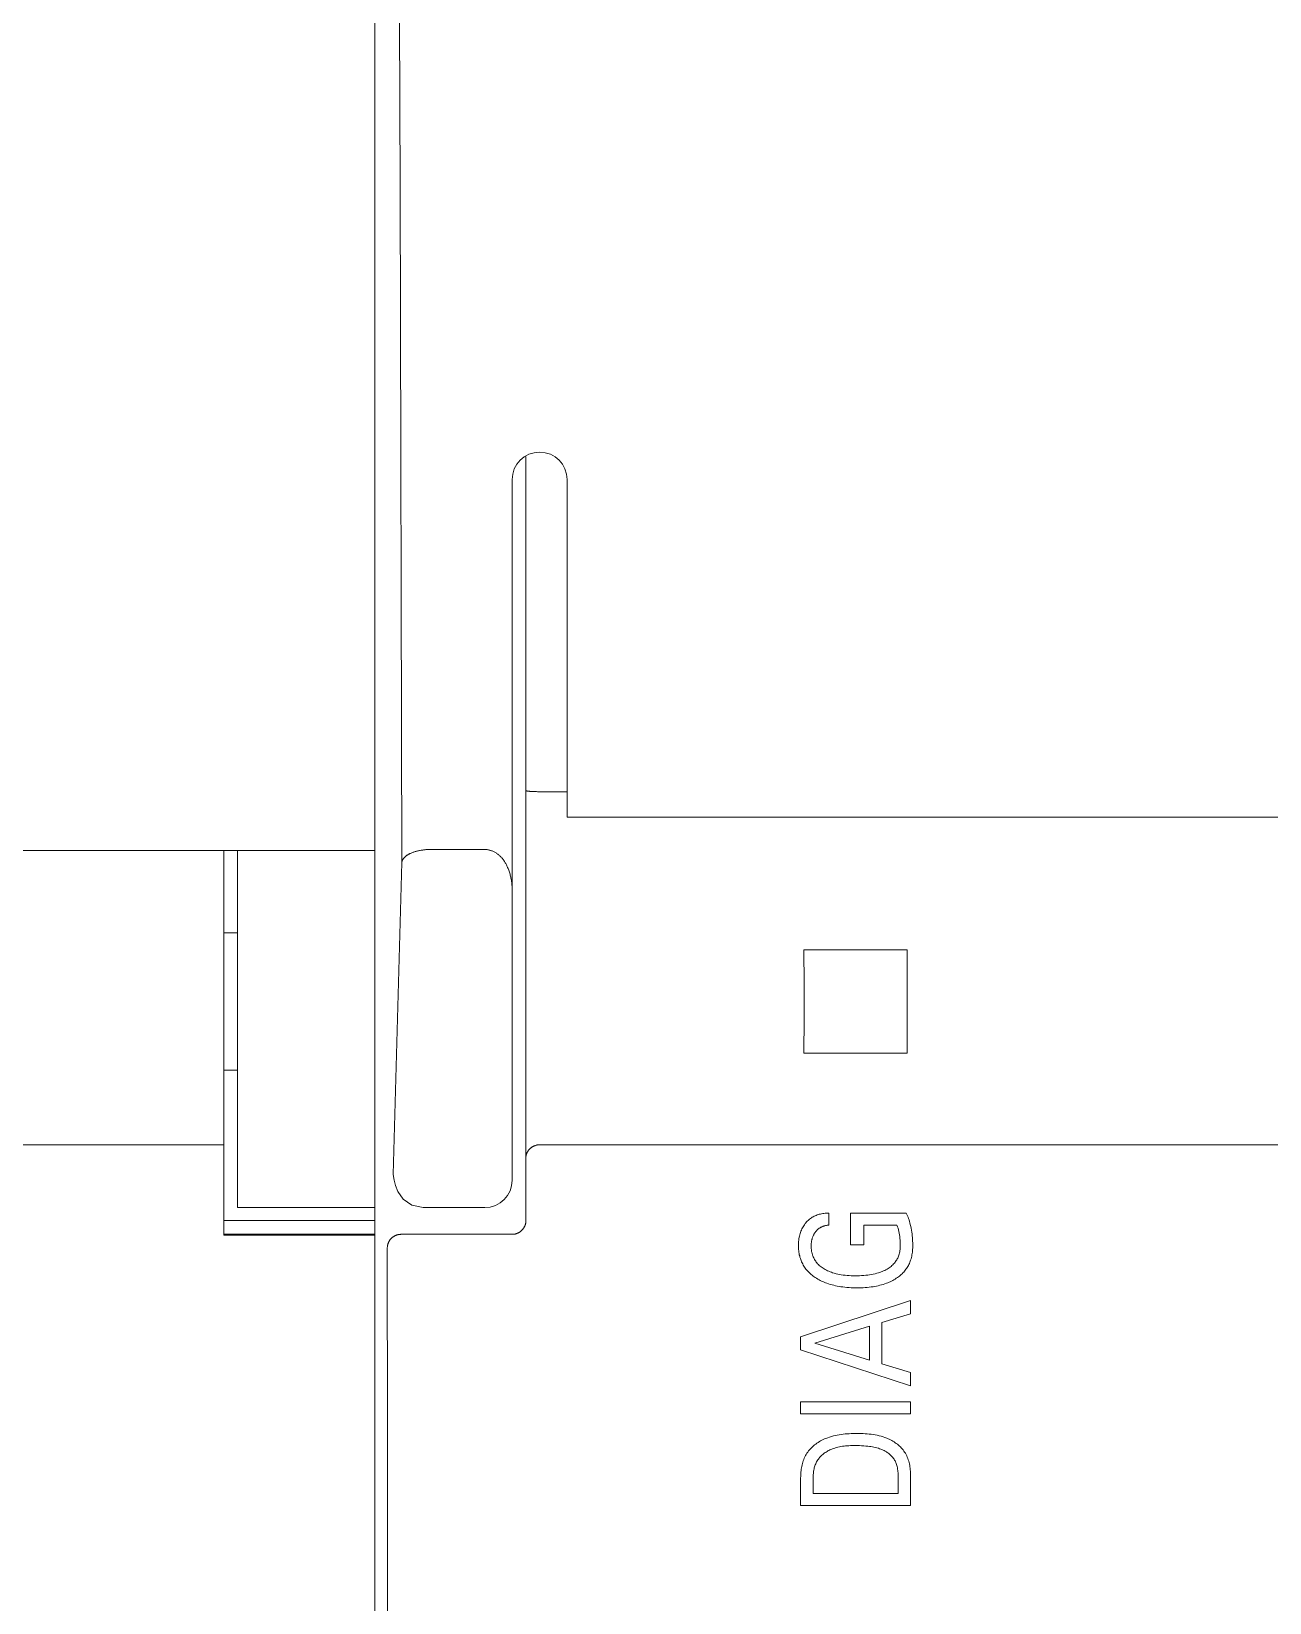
# Model space of a CAD drawing. Header units: millimetres. Extents: x -135 to 420, y 0 to 297.
# Drawn here: x 217.4 to 235.42, y 153.52 to 176.4 of the extents above; entities that cross this region are included whole.
import ezdxf

# ---------------------------------------------------------------- set-up
doc = ezdxf.new("R2010")
doc.units = ezdxf.units.MM
doc.layers.add('eProC - L2', color=41, linetype='Continuous', lineweight=20)

msp = doc.modelspace()

# ---------------------------------------------------------------- linework, layer by layer
at = {"layer": 'eProC - L2', "linetype": 'Continuous'}
for p, q in [((222.396, 99.674), (222.396, 198.874)), ((224.596, 159.089), (224.596, 170.211)), ((224.396, 159.674), (224.396, 169.874)), ((225.196, 164.959), (225.196, 169.874)), ((224.609, 165.341), (224.608, 165.341)), ((224.608, 165.341), (224.608, 165.341)), ((224.61, 165.341), (224.609, 165.341)), ((224.609, 165.341), (224.609, 165.341)), ((224.611, 165.341), (224.61, 165.341)), ((224.611, 165.341), (224.611, 165.341)), ((224.645, 165.336), (224.631, 165.338)), ((224.751, 165.331), (224.72, 165.331)), ((225.196, 165.33), (224.796, 165.33)), ((225.196, 164.959), (289.596, 164.959)), ((223.188, 164.488), (223.996, 164.488)), ((222.662, 159.758), (222.788, 164.299)), ((230.148, 163.026), (228.645, 163.026)), ((230.148, 161.522), (228.645, 161.522)), ((222.397, 137.452), (222.397, 161.096)), ((289.996, 160.19), (224.796, 160.19)), ((222.662, 159.758), (222.677, 159.675)), ((222.677, 159.675), (222.696, 159.597)), ((222.696, 159.597), (222.732, 159.507)), ((222.732, 159.507), (222.808, 159.399)), ((222.808, 159.399), (222.935, 159.31)), ((222.935, 159.31), (223.102, 159.274)), ((223.102, 159.274), (223.996, 159.274)), ((229.005, 159.194), (229.005, 159.019)), ((229.324, 158.732), (229.324, 159.194)), ((229.324, 159.194), (230.134, 159.194)), ((229.515, 159.019), (229.515, 158.732)), ((229.999, 159.019), (229.515, 159.019)), ((224.396, 158.886), (222.778, 158.886)), ((229.515, 158.732), (229.324, 158.732)), ((228.596, 157.395), (230.196, 157.92)), ((230.196, 157.92), (230.196, 157.73)), ((230.196, 157.73), (229.779, 157.601)), ((228.596, 157.203), (228.596, 157.395)), ((229.598, 157.546), (228.803, 157.3)), ((229.598, 157.055), (229.598, 157.546)), ((229.779, 157.601), (229.779, 156.999)), ((230.196, 156.678), (228.596, 157.203)), ((228.803, 157.3), (229.598, 157.055)), ((229.779, 156.999), (230.196, 156.872)), ((230.196, 156.872), (230.196, 156.678)), ((228.596, 156.274), (228.596, 156.449)), ((228.596, 156.449), (230.196, 156.449)), ((230.196, 156.274), (228.596, 156.274)), ((230.196, 156.449), (230.196, 156.274)), ((228.596, 154.936), (228.596, 155.341)), ((228.778, 155.341), (228.778, 155.111)), ((230.015, 155.111), (230.015, 155.377)), ((230.196, 155.376), (230.196, 154.936)), ((228.778, 155.111), (230.015, 155.111)), ((230.196, 154.936), (228.596, 154.936))]:
    msp.add_line(p, q, dxfattribs=at)
at = {"layer": 'eProC - L2', "linetype": 'Continuous', "lineweight": 13}
for p, q in [((222.396, 198.731), (222.396, 164.476)), ((220.396, 164.476), (114.396, 164.476)), ((220.196, 164.476), (220.196, 160.19)), ((220.396, 164.476), (220.396, 159.274)), ((222.396, 164.476), (220.396, 164.476)), ((222.396, 164.476), (222.396, 159.274)), ((220.396, 163.274), (220.196, 163.274)), ((220.196, 161.274), (220.396, 161.274)), ((167.596, 160.19), (220.196, 160.19)), ((220.196, 160.19), (220.196, 158.873)), ((220.396, 159.274), (222.396, 159.274)), ((222.396, 159.086), (222.396, 159.274)), ((220.196, 159.086), (222.396, 159.086)), ((222.396, 158.886), (222.396, 159.086)), ((220.196, 158.873), (222.396, 158.873)), ((222.396, 158.873), (222.396, 158.886)), ((222.396, 139.675), (222.396, 158.873))]:
    msp.add_line(p, q, dxfattribs=at)
at = {"layer": 'eProC - L2', "linetype": 'Continuous'}
for points in [[(222.679, 193.75), (222.727, 183.95), (222.764, 174.131), (222.788, 164.299)], [(224.608, 165.341), (224.607, 165.341), (224.607, 165.341), (224.607, 165.341), (224.606, 165.341), (224.606, 165.341), (224.606, 165.341), (224.606, 165.341), (224.605, 165.342), (224.605, 165.342), (224.605, 165.342), (224.605, 165.342), (224.604, 165.342), (224.604, 165.342), (224.604, 165.342), (224.604, 165.342), (224.603, 165.342), (224.603, 165.342), (224.603, 165.342), (224.603, 165.342), (224.603, 165.342), (224.602, 165.342), (224.602, 165.342), (224.602, 165.342), (224.602, 165.342), (224.601, 165.342), (224.601, 165.343), (224.601, 165.343), (224.601, 165.343), (224.601, 165.343), (224.6, 165.343), (224.6, 165.343), (224.6, 165.343), (224.6, 165.343), (224.6, 165.343), (224.599, 165.343), (224.599, 165.343), (224.599, 165.344), (224.599, 165.344), (224.599, 165.344), (224.599, 165.344), (224.598, 165.344), (224.598, 165.344), (224.598, 165.344), (224.598, 165.344), (224.598, 165.344), (224.598, 165.345), (224.597, 165.345), (224.597, 165.345), (224.597, 165.345), (224.597, 165.345), (224.597, 165.345), (224.597, 165.345), (224.597, 165.346), (224.597, 165.346), (224.597, 165.346), (224.597, 165.346), (224.597, 165.346), (224.597, 165.346), (224.596, 165.347), (224.596, 165.347), (224.596, 165.347), (224.596, 165.347), (224.596, 165.347), (224.596, 165.348)], [(224.631, 165.338), (224.626, 165.339), (224.621, 165.34), (224.616, 165.34), (224.611, 165.341)], [(224.72, 165.331), (224.706, 165.332), (224.699, 165.332), (224.691, 165.332), (224.684, 165.333), (224.677, 165.333), (224.669, 165.334), (224.662, 165.334), (224.655, 165.335), (224.65, 165.336), (224.645, 165.336)], [(224.796, 165.33), (224.781, 165.33), (224.766, 165.33), (224.751, 165.331)], [(222.788, 164.299), (222.789, 164.304), (222.79, 164.308), (222.791, 164.313), (222.792, 164.318), (222.794, 164.322), (222.796, 164.327), (222.798, 164.331), (222.8, 164.336), (222.802, 164.34), (222.804, 164.344), (222.807, 164.348), (222.81, 164.353), (222.813, 164.357), (222.816, 164.361), (222.819, 164.364), (222.822, 164.368), (222.827, 164.373), (222.832, 164.378), (222.837, 164.383), (222.842, 164.388), (222.847, 164.392), (222.853, 164.396), (222.858, 164.4), (222.864, 164.404), (222.87, 164.408), (222.876, 164.412), (222.882, 164.415), (222.888, 164.418), (222.894, 164.422), (222.9, 164.425), (222.906, 164.428), (222.916, 164.432), (222.925, 164.436), (222.935, 164.44), (222.944, 164.444), (222.954, 164.448), (222.964, 164.451), (222.974, 164.454), (222.984, 164.457), (222.994, 164.46), (223.004, 164.463), (223.014, 164.465), (223.024, 164.468), (223.034, 164.47), (223.046, 164.473), (223.057, 164.475), (223.069, 164.477), (223.081, 164.479), (223.093, 164.481), (223.104, 164.483), (223.116, 164.484), (223.128, 164.485), (223.14, 164.486), (223.152, 164.487), (223.164, 164.488), (223.176, 164.488), (223.188, 164.488)], [(223.996, 164.488), (224.006, 164.488), (224.015, 164.487), (224.024, 164.487), (224.033, 164.486), (224.042, 164.484), (224.051, 164.483), (224.061, 164.481), (224.07, 164.478), (224.079, 164.476), (224.087, 164.473), (224.096, 164.47), (224.105, 164.467), (224.113, 164.463), (224.122, 164.46), (224.132, 164.455), (224.142, 164.45), (224.151, 164.444), (224.161, 164.438), (224.17, 164.432), (224.179, 164.426), (224.188, 164.419), (224.197, 164.412), (224.205, 164.405), (224.213, 164.398), (224.221, 164.39), (224.229, 164.382), (224.237, 164.374), (224.245, 164.365), (224.253, 164.356), (224.261, 164.346), (224.268, 164.336), (224.275, 164.326), (224.282, 164.316), (224.289, 164.306), (224.295, 164.295), (224.302, 164.285), (224.308, 164.274), (224.313, 164.263), (224.319, 164.252), (224.324, 164.241), (224.33, 164.228), (224.336, 164.214), (224.342, 164.2), (224.347, 164.186), (224.352, 164.172), (224.356, 164.158), (224.361, 164.144), (224.365, 164.13), (224.369, 164.116), (224.372, 164.101), (224.375, 164.087), (224.378, 164.072), (224.382, 164.055), (224.385, 164.037), (224.387, 164.02), (224.389, 164.002), (224.391, 163.984), (224.393, 163.967), (224.394, 163.949), (224.395, 163.931), (224.396, 163.914), (224.396, 163.896), (224.396, 163.878)], [(228.645, 161.522), (228.646, 162.021), (228.646, 162.527), (228.645, 163.026)], [(230.148, 161.522), (230.147, 162.021), (230.147, 162.527), (230.148, 163.026)], [(224.596, 160.005), (224.596, 160.009), (224.597, 160.014), (224.597, 160.018), (224.597, 160.022), (224.598, 160.026), (224.599, 160.03), (224.599, 160.034), (224.6, 160.038), (224.601, 160.043), (224.602, 160.047), (224.603, 160.051), (224.605, 160.055), (224.606, 160.059), (224.608, 160.063), (224.609, 160.067), (224.611, 160.071), (224.613, 160.076), (224.615, 160.08), (224.617, 160.084), (224.62, 160.088), (224.622, 160.092), (224.625, 160.096), (224.627, 160.1), (224.63, 160.104), (224.633, 160.108), (224.636, 160.111), (224.639, 160.115), (224.642, 160.119), (224.645, 160.123), (224.649, 160.126), (224.652, 160.13), (224.656, 160.134), (224.66, 160.137), (224.664, 160.14), (224.667, 160.144), (224.671, 160.147), (224.676, 160.15), (224.68, 160.153), (224.684, 160.156), (224.688, 160.158), (224.692, 160.161), (224.697, 160.164), (224.701, 160.166), (224.706, 160.168), (224.71, 160.171), (224.715, 160.173), (224.719, 160.175), (224.724, 160.176), (224.729, 160.178), (224.733, 160.18), (224.738, 160.181), (224.743, 160.183), (224.748, 160.184), (224.752, 160.185), (224.757, 160.186), (224.762, 160.187), (224.767, 160.188), (224.772, 160.189), (224.777, 160.189), (224.782, 160.19), (224.787, 160.19), (224.791, 160.19), (224.796, 160.19)], [(224.596, 159.089), (224.596, 159.084), (224.596, 159.079), (224.596, 159.074), (224.595, 159.069), (224.595, 159.064), (224.594, 159.059), (224.593, 159.054), (224.593, 159.05), (224.592, 159.045), (224.59, 159.04), (224.589, 159.035), (224.588, 159.03), (224.586, 159.026), (224.585, 159.021), (224.583, 159.016), (224.581, 159.012), (224.58, 159.007), (224.578, 159.003), (224.575, 158.998), (224.573, 158.994), (224.571, 158.99), (224.569, 158.985), (224.566, 158.981), (224.563, 158.977), (224.561, 158.973), (224.558, 158.969), (224.555, 158.965), (224.552, 158.961), (224.549, 158.957), (224.546, 158.954), (224.542, 158.95), (224.539, 158.947), (224.536, 158.943), (224.532, 158.94), (224.529, 158.936), (224.525, 158.933), (224.521, 158.93), (224.517, 158.927), (224.513, 158.924), (224.51, 158.921), (224.506, 158.919), (224.501, 158.916), (224.497, 158.914), (224.493, 158.911), (224.489, 158.909), (224.485, 158.907), (224.48, 158.904), (224.476, 158.902), (224.471, 158.901), (224.467, 158.899), (224.462, 158.897), (224.458, 158.896), (224.453, 158.894), (224.449, 158.893), (224.444, 158.892), (224.439, 158.89), (224.434, 158.889), (224.43, 158.889), (224.425, 158.888), (224.42, 158.887), (224.415, 158.887), (224.411, 158.886), (224.406, 158.886), (224.401, 158.886), (224.396, 158.886)], [(229.005, 159.194), (228.987, 159.194), (228.97, 159.193), (228.952, 159.192), (228.935, 159.19), (228.918, 159.188), (228.9, 159.185), (228.883, 159.181), (228.866, 159.177), (228.851, 159.173), (228.836, 159.168), (228.822, 159.162), (228.807, 159.156), (228.793, 159.149), (228.779, 159.142), (228.765, 159.134), (228.752, 159.126), (228.739, 159.117), (228.727, 159.107), (228.715, 159.097), (228.704, 159.087), (228.693, 159.076), (228.682, 159.065), (228.672, 159.053), (228.662, 159.041), (228.652, 159.026), (228.642, 159.011), (228.632, 158.996), (228.623, 158.98), (228.615, 158.965), (228.608, 158.948), (228.601, 158.931), (228.595, 158.914), (228.589, 158.896), (228.584, 158.878), (228.579, 158.86), (228.575, 158.842), (228.572, 158.822), (228.569, 158.801), (228.567, 158.781), (228.566, 158.761), (228.565, 158.741), (228.565, 158.72), (228.565, 158.702), (228.566, 158.683), (228.567, 158.664), (228.569, 158.645), (228.571, 158.626), (228.574, 158.608), (228.577, 158.589), (228.582, 158.571), (228.586, 158.553), (228.592, 158.535), (228.598, 158.518), (228.604, 158.502), (228.611, 158.485), (228.618, 158.47), (228.626, 158.454), (228.634, 158.438), (228.643, 158.423), (228.653, 158.409), (228.663, 158.394), (228.673, 158.38), (228.685, 158.366), (228.697, 158.352), (228.71, 158.339), (228.723, 158.326), (228.737, 158.313), (228.75, 158.301), (228.765, 158.289), (228.779, 158.278), (228.794, 158.267), (228.81, 158.257), (228.827, 158.246), (228.845, 158.235), (228.864, 158.224), (228.882, 158.215), (228.901, 158.205), (228.92, 158.197), (228.939, 158.188), (228.959, 158.181), (228.978, 158.173), (229.003, 158.165), (229.028, 158.157), (229.053, 158.15), (229.079, 158.143), (229.104, 158.137), (229.13, 158.132), (229.156, 158.127), (229.182, 158.123), (229.212, 158.119), (229.241, 158.115), (229.271, 158.112), (229.301, 158.11), (229.331, 158.108), (229.361, 158.107), (229.391, 158.107), (229.421, 158.106)], [(228.77, 158.583), (228.767, 158.592), (228.765, 158.601), (228.762, 158.61), (228.76, 158.619), (228.758, 158.628), (228.756, 158.637), (228.755, 158.646), (228.754, 158.656), (228.752, 158.665), (228.751, 158.674), (228.751, 158.683), (228.75, 158.693), (228.75, 158.702), (228.75, 158.711), (228.749, 158.72), (228.75, 158.729), (228.75, 158.738), (228.75, 158.747), (228.751, 158.756), (228.752, 158.765), (228.753, 158.774), (228.754, 158.783), (228.756, 158.792), (228.758, 158.8), (228.759, 158.808), (228.762, 158.816), (228.764, 158.824), (228.766, 158.832), (228.769, 158.84), (228.772, 158.848), (228.775, 158.856), (228.778, 158.864), (228.782, 158.871), (228.786, 158.878), (228.79, 158.886), (228.794, 158.893), (228.798, 158.9), (228.803, 158.907), (228.807, 158.914), (228.812, 158.92), (228.817, 158.926), (228.821, 158.932), (228.826, 158.938), (228.832, 158.943), (228.837, 158.949), (228.842, 158.954), (228.848, 158.959), (228.854, 158.964), (228.86, 158.969), (228.866, 158.973), (228.872, 158.977), (228.878, 158.981), (228.885, 158.985), (228.891, 158.989), (228.898, 158.992), (228.905, 158.995), (228.912, 158.998), (228.919, 159.001), (228.926, 159.004), (228.933, 159.006), (228.941, 159.009), (228.949, 159.011), (228.957, 159.013), (228.965, 159.014), (228.973, 159.016), (228.981, 159.017), (228.989, 159.018), (228.997, 159.018), (229.005, 159.019)], [(229.999, 159.019), (230.007, 158.996), (230.014, 158.973), (230.02, 158.95), (230.026, 158.927), (230.031, 158.902), (230.035, 158.877), (230.038, 158.852), (230.041, 158.827), (230.044, 158.801), (230.046, 158.774), (230.047, 158.747), (230.047, 158.72), (230.046, 158.703), (230.045, 158.685), (230.044, 158.667), (230.041, 158.65), (230.039, 158.632), (230.035, 158.615), (230.031, 158.598), (230.025, 158.581), (230.021, 158.567), (230.015, 158.553), (230.009, 158.54), (230.002, 158.527), (229.995, 158.514), (229.988, 158.502), (229.979, 158.49), (229.971, 158.478), (229.962, 158.467), (229.95, 158.454), (229.938, 158.442), (229.925, 158.43), (229.912, 158.419), (229.898, 158.408), (229.884, 158.398), (229.87, 158.388), (229.855, 158.379), (229.838, 158.37), (229.82, 158.361), (229.803, 158.352), (229.785, 158.345), (229.767, 158.338), (229.748, 158.331), (229.729, 158.325), (229.704, 158.318), (229.679, 158.311), (229.653, 158.305), (229.627, 158.3), (229.601, 158.296), (229.575, 158.292), (229.544, 158.289), (229.514, 158.286), (229.483, 158.284), (229.453, 158.282), (229.422, 158.282), (229.391, 158.281), (229.361, 158.282), (229.332, 158.283), (229.302, 158.284), (229.272, 158.286), (229.242, 158.289), (229.213, 158.293), (229.187, 158.297), (229.162, 158.301), (229.136, 158.306), (229.111, 158.312), (229.086, 158.319), (229.061, 158.327), (229.043, 158.333), (229.024, 158.34), (229.006, 158.347), (228.988, 158.355), (228.971, 158.364), (228.954, 158.373), (228.937, 158.383), (228.922, 158.392), (228.908, 158.402), (228.894, 158.412), (228.881, 158.423), (228.868, 158.434), (228.856, 158.446), (228.844, 158.458), (228.833, 158.471), (228.824, 158.482), (228.815, 158.494), (228.807, 158.506), (228.8, 158.518), (228.793, 158.531), (228.786, 158.544), (228.78, 158.557), (228.775, 158.57), (228.77, 158.583)], [(229.421, 158.106), (229.45, 158.107), (229.479, 158.107), (229.508, 158.108), (229.536, 158.11), (229.565, 158.112), (229.594, 158.115), (229.623, 158.119), (229.652, 158.123), (229.676, 158.127), (229.701, 158.132), (229.726, 158.137), (229.75, 158.143), (229.775, 158.149), (229.799, 158.157), (229.823, 158.164), (229.847, 158.173), (229.865, 158.18), (229.884, 158.188), (229.902, 158.196), (229.92, 158.205), (229.938, 158.214), (229.955, 158.224), (229.972, 158.234), (229.989, 158.245), (230.006, 158.256), (230.02, 158.266), (230.034, 158.277), (230.047, 158.288), (230.06, 158.299), (230.072, 158.311), (230.085, 158.323), (230.097, 158.336), (230.108, 158.349), (230.119, 158.362), (230.129, 158.376), (230.139, 158.39), (230.148, 158.404), (230.157, 158.418), (230.165, 158.433), (230.173, 158.448), (230.18, 158.463), (230.187, 158.479), (230.193, 158.495), (230.198, 158.51), (230.203, 158.527), (230.209, 158.546), (230.213, 158.566), (230.217, 158.586), (230.22, 158.606), (230.223, 158.626), (230.225, 158.647), (230.227, 158.667), (230.228, 158.687), (230.228, 158.708), (230.228, 158.734), (230.228, 158.76), (230.227, 158.787), (230.225, 158.813), (230.223, 158.839), (230.221, 158.865), (230.218, 158.892), (230.214, 158.919), (230.21, 158.946), (230.205, 158.973), (230.199, 159), (230.193, 159.027), (230.186, 159.054), (230.18, 159.074), (230.174, 159.095), (230.167, 159.115), (230.16, 159.135), (230.152, 159.155), (230.143, 159.175), (230.134, 159.194)], [(222.778, 158.886), (222.773, 158.886), (222.768, 158.885), (222.763, 158.885), (222.758, 158.885), (222.753, 158.884), (222.748, 158.883), (222.743, 158.883), (222.738, 158.882), (222.733, 158.88), (222.728, 158.879), (222.723, 158.878), (222.719, 158.877), (222.714, 158.875), (222.709, 158.873), (222.705, 158.872), (222.7, 158.87), (222.695, 158.868), (222.691, 158.866), (222.687, 158.864), (222.682, 158.861), (222.678, 158.859), (222.674, 158.856), (222.67, 158.854), (222.666, 158.851), (222.662, 158.848), (222.658, 158.845), (222.654, 158.842), (222.65, 158.839), (222.646, 158.836), (222.643, 158.833), (222.639, 158.83), (222.636, 158.826), (222.632, 158.823), (222.629, 158.819), (222.626, 158.815), (222.623, 158.812), (222.62, 158.808), (222.617, 158.804), (222.614, 158.8), (222.611, 158.796), (222.608, 158.791), (222.606, 158.787), (222.603, 158.783), (222.601, 158.779), (222.599, 158.774), (222.597, 158.77), (222.595, 158.765), (222.593, 158.761), (222.591, 158.756), (222.589, 158.751), (222.588, 158.747), (222.586, 158.742), (222.585, 158.738), (222.584, 158.733), (222.583, 158.729), (222.582, 158.724), (222.581, 158.719), (222.58, 158.715), (222.579, 158.71), (222.579, 158.705), (222.579, 158.701), (222.578, 158.696), (222.578, 158.691), (222.578, 158.687)], [(222.578, 158.687), (222.58, 155.997), (222.581, 153.308), (222.582, 150.619), (222.582, 147.929), (222.581, 145.24), (222.58, 142.551), (222.578, 139.861)], [(230.196, 155.376), (230.196, 155.396), (230.195, 155.417), (230.194, 155.438), (230.192, 155.459), (230.19, 155.48), (230.187, 155.501), (230.184, 155.521), (230.179, 155.542), (230.175, 155.562), (230.169, 155.583), (230.163, 155.602), (230.156, 155.622), (230.148, 155.641), (230.14, 155.66), (230.131, 155.679), (230.121, 155.697), (230.11, 155.714), (230.099, 155.73), (230.087, 155.746), (230.075, 155.761), (230.062, 155.775), (230.049, 155.79), (230.034, 155.803), (230.02, 155.816), (230.004, 155.829), (229.989, 155.841), (229.973, 155.852), (229.956, 155.863), (229.939, 155.873), (229.922, 155.883), (229.905, 155.893), (229.887, 155.902), (229.869, 155.91), (229.851, 155.918), (229.824, 155.928), (229.796, 155.938), (229.768, 155.946), (229.74, 155.954), (229.712, 155.96), (229.683, 155.966), (229.654, 155.971), (229.625, 155.975), (229.596, 155.978), (229.567, 155.98), (229.537, 155.982), (229.508, 155.984), (229.479, 155.985), (229.449, 155.985), (229.42, 155.985), (229.39, 155.985), (229.361, 155.985), (229.332, 155.984), (229.303, 155.983), (229.273, 155.981), (229.244, 155.979), (229.215, 155.976), (229.186, 155.972), (229.158, 155.968), (229.129, 155.963), (229.101, 155.957), (229.073, 155.95), (229.045, 155.943), (229.017, 155.934), (228.99, 155.924), (228.962, 155.914), (228.943, 155.906), (228.924, 155.897), (228.905, 155.887), (228.887, 155.878), (228.869, 155.867), (228.851, 155.856), (228.834, 155.844), (228.816, 155.832), (228.8, 155.82), (228.784, 155.806), (228.768, 155.793), (228.753, 155.778), (228.739, 155.764), (228.725, 155.748), (228.712, 155.732), (228.699, 155.716), (228.688, 155.699), (228.677, 155.682), (228.667, 155.664), (228.658, 155.645), (228.649, 155.627), (228.641, 155.607), (228.634, 155.588), (228.628, 155.568), (228.622, 155.548), (228.617, 155.528), (228.612, 155.507), (228.608, 155.487), (228.605, 155.466), (228.602, 155.445), (228.6, 155.424), (228.598, 155.403), (228.597, 155.383), (228.597, 155.362), (228.596, 155.341)], [(228.778, 155.341), (228.778, 155.357), (228.779, 155.373), (228.78, 155.389), (228.781, 155.405), (228.783, 155.421), (228.785, 155.437), (228.788, 155.453), (228.791, 155.469), (228.795, 155.485), (228.799, 155.501), (228.804, 155.516), (228.81, 155.531), (228.816, 155.546), (228.822, 155.56), (228.829, 155.575), (228.837, 155.588), (228.846, 155.602), (228.854, 155.614), (228.864, 155.626), (228.873, 155.638), (228.884, 155.649), (228.894, 155.66), (228.905, 155.67), (228.917, 155.68), (228.929, 155.69), (228.941, 155.699), (228.954, 155.708), (228.967, 155.716), (228.98, 155.724), (228.994, 155.732), (229.007, 155.739), (229.021, 155.746), (229.035, 155.752), (229.049, 155.758), (229.071, 155.766), (229.093, 155.774), (229.115, 155.78), (229.137, 155.786), (229.16, 155.791), (229.182, 155.795), (229.205, 155.799), (229.228, 155.802), (229.251, 155.805), (229.274, 155.807), (229.297, 155.808), (229.32, 155.809), (229.343, 155.81), (229.366, 155.81), (229.389, 155.81), (229.42, 155.81), (229.452, 155.809), (229.483, 155.808), (229.514, 155.806), (229.545, 155.803), (229.576, 155.8), (229.598, 155.797), (229.62, 155.794), (229.641, 155.79), (229.663, 155.786), (229.685, 155.781), (229.706, 155.776), (229.728, 155.77), (229.745, 155.764), (229.762, 155.758), (229.78, 155.751), (229.796, 155.744), (229.813, 155.736), (229.829, 155.728), (229.845, 155.719), (229.857, 155.711), (229.868, 155.703), (229.88, 155.694), (229.891, 155.685), (229.901, 155.676), (229.911, 155.666), (229.921, 155.656), (229.931, 155.645), (229.939, 155.634), (229.948, 155.623), (229.956, 155.611), (229.963, 155.599), (229.97, 155.586), (229.976, 155.574), (229.982, 155.561), (229.987, 155.547), (229.992, 155.534), (229.996, 155.52), (230.001, 155.503), (230.005, 155.485), (230.008, 155.467), (230.011, 155.449), (230.013, 155.431), (230.014, 155.413), (230.015, 155.395), (230.015, 155.377)]]:
    msp.add_lwpolyline(points, dxfattribs=at)
for centre, start, end in [((224.796, 169.874), 0, 180), ((223.996, 159.674), 270, 0)]:
    msp.add_arc(centre, 0.4, start, end, dxfattribs=at)
at = {"layer": 'eProC - L2', "linetype": 'Continuous', "lineweight": 13}
msp.add_open_spline([(220.196, 158.886), (222.396, 158.886)], degree=1, dxfattribs=at)

doc.saveas('drawing.dxf')
